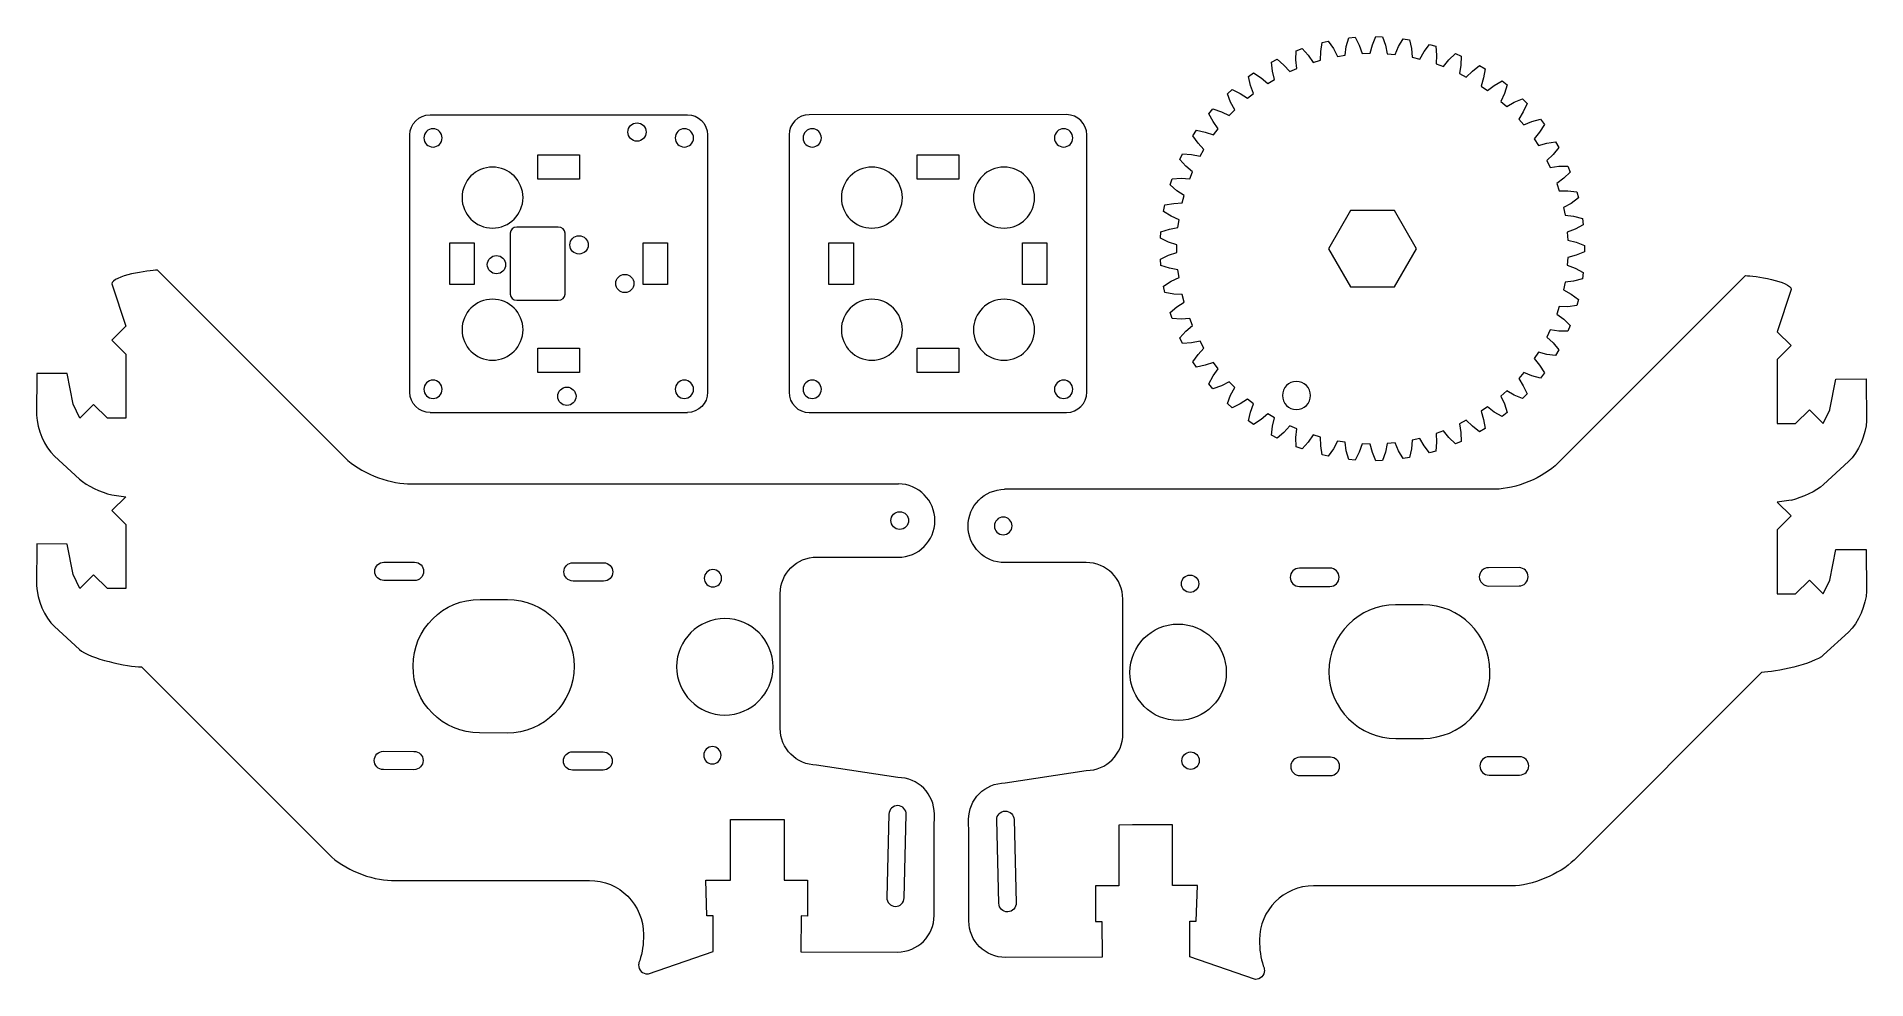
# Model space of a CAD drawing. Header units: inches. Extents: x 1071 to 1371, y 691 to 846.
import ezdxf

# ---------------------------------------------------------------- set-up
doc = ezdxf.new("R2010")
doc.units = ezdxf.units.IN
doc.header["$MEASUREMENT"] = 0
doc.layers.add('Layer 16', color=7, linetype='Continuous')
doc.layers.add('Layer 19', color=7, linetype='Continuous')

# ---------------------------------------------------------------- blocks, each defined once
blk = doc.blocks.new('block 6')
at = {"layer": 'Layer 16', "lineweight": 0}
blk.add_lwpolyline([(1286.61, 804.92), (1293.83, 804.92), (1297.44, 811.17), (1293.83, 817.42), (1286.61, 817.42), (1283.01, 811.17), (1286.61, 804.92), (1286.61, 804.92)], dxfattribs=at)
blk = doc.blocks.new('block 7')
at = {"layer": 'Layer 19', "lineweight": 0}
for points, knots in [([(1351.36, 806.76), (1352.72, 806.76), (1358.83, 805.86), (1358.84, 804.5), (1358.84, 804.5), (1356.57, 797.56), (1356.57, 797.56), (1356.57, 797.56), (1358.84, 795.29), (1358.84, 795.29), (1358.84, 795.29), (1356.57, 793.02), (1356.57, 793.02), (1356.57, 793.02), (1356.57, 782.5), (1356.57, 782.5), (1356.57, 782.5), (1359.57, 782.5), (1359.57, 782.5), (1359.57, 782.5), (1361.84, 784.77), (1361.84, 784.77), (1361.84, 784.77), (1364.1, 782.5), (1364.1, 782.5), (1364.1, 782.5), (1365.17, 784.78), (1365.17, 784.78), (1365.17, 784.78), (1365.17, 784.8), (1365.17, 784.8), (1365.17, 784.8), (1366.15, 789.81), (1366.15, 789.81), (1366.15, 789.81), (1371.15, 789.83), (1371.15, 789.83), (1371.15, 789.83), (1371.17, 782.98), (1371.17, 782.98), (1371.18, 780.78), (1369.86, 777.77), (1368.24, 776.28), (1368.24, 776.28), (1364.15, 772.52), (1364.15, 772.52), (1362.95, 771.41), (1360.71, 770.38), (1358.84, 769.92), (1358.84, 769.92), (1358.84, 769.93), (1358.84, 769.93), (1358.84, 769.93), (1356.57, 769.63), (1356.57, 769.63), (1356.57, 769.63), (1358.84, 767.36), (1358.84, 767.36), (1358.84, 767.36), (1356.57, 765.09), (1356.57, 765.09), (1356.57, 765.09), (1356.57, 754.57), (1356.57, 754.57), (1356.57, 754.57), (1359.57, 754.57), (1359.57, 754.57), (1359.57, 754.57), (1361.84, 756.84), (1361.84, 756.84), (1361.84, 756.84), (1364.1, 754.57), (1364.1, 754.57), (1364.1, 754.57), (1365.17, 756.85), (1365.17, 756.85)], [0, 0, 0, 0, 1, 1, 1, 2, 2, 2, 3, 3, 3, 4, 4, 4, 5, 5, 5, 6, 6, 6, 7, 7, 7, 8, 8, 8, 9, 9, 9, 10, 10, 10, 11, 11, 11, 12, 12, 12, 13, 13, 13, 14, 14, 14, 15, 15, 15, 16, 16, 16, 17, 17, 17, 18, 18, 18, 19, 19, 19, 20, 20, 20, 21, 21, 21, 22, 22, 22, 23, 23, 23, 24, 24, 24, 25, 25, 25, 25]), ([(1365.17, 756.85), (1365.17, 756.85), (1366.15, 761.87), (1366.15, 761.87), (1366.15, 761.87), (1371.15, 761.88), (1371.15, 761.88), (1371.15, 761.88), (1371.17, 755.04), (1371.17, 755.04), (1371.18, 752.84), (1369.86, 749.82), (1368.24, 748.33), (1368.24, 748.33), (1364.15, 744.57), (1364.15, 744.57), (1362.53, 743.08), (1356.21, 741.73), (1354.01, 741.72)], [0, 0, 0, 0, 1, 1, 1, 2, 2, 2, 3, 3, 3, 4, 4, 4, 5, 5, 5, 6, 6, 6, 6])]:
    blk.add_open_spline(points, degree=3, knots=knots, dxfattribs=at)
blk = doc.blocks.new('block 8')
at = {"layer": 'Layer 19', "lineweight": 0}
for points, knots in [([(1091.07, 807.65), (1089.7, 807.65), (1083.59, 806.75), (1083.59, 805.39), (1083.59, 805.39), (1085.86, 798.45), (1085.86, 798.45), (1085.86, 798.45), (1083.59, 796.18), (1083.59, 796.18), (1083.59, 796.18), (1085.86, 793.91), (1085.86, 793.91), (1085.86, 793.91), (1085.86, 783.39), (1085.86, 783.39), (1085.86, 783.39), (1082.86, 783.39), (1082.86, 783.39), (1082.86, 783.39), (1080.59, 785.66), (1080.59, 785.66), (1080.59, 785.66), (1078.32, 783.39), (1078.32, 783.39), (1078.32, 783.39), (1077.26, 785.67), (1077.26, 785.67), (1077.26, 785.67), (1077.26, 785.69), (1077.26, 785.69), (1077.26, 785.69), (1076.28, 790.7), (1076.28, 790.7), (1076.28, 790.7), (1071.27, 790.72), (1071.27, 790.72), (1071.27, 790.72), (1071.26, 783.87), (1071.26, 783.87), (1071.25, 781.67), (1072.57, 778.66), (1074.19, 777.17), (1074.19, 777.17), (1078.28, 773.41), (1078.28, 773.41), (1079.48, 772.3), (1081.72, 771.27), (1083.59, 770.81), (1083.59, 770.81), (1083.59, 770.82), (1083.59, 770.82), (1083.59, 770.82), (1085.86, 770.52), (1085.86, 770.52), (1085.86, 770.52), (1083.59, 768.25), (1083.59, 768.25), (1083.59, 768.25), (1085.86, 765.98), (1085.86, 765.98), (1085.86, 765.98), (1085.86, 755.46), (1085.86, 755.46), (1085.86, 755.46), (1082.86, 755.46), (1082.86, 755.46), (1082.86, 755.46), (1080.59, 757.73), (1080.59, 757.73), (1080.59, 757.73), (1078.32, 755.46), (1078.32, 755.46), (1078.32, 755.46), (1077.26, 757.74), (1077.26, 757.74)], [0, 0, 0, 0, 1, 1, 1, 2, 2, 2, 3, 3, 3, 4, 4, 4, 5, 5, 5, 6, 6, 6, 7, 7, 7, 8, 8, 8, 9, 9, 9, 10, 10, 10, 11, 11, 11, 12, 12, 12, 13, 13, 13, 14, 14, 14, 15, 15, 15, 16, 16, 16, 17, 17, 17, 18, 18, 18, 19, 19, 19, 20, 20, 20, 21, 21, 21, 22, 22, 22, 23, 23, 23, 24, 24, 24, 25, 25, 25, 25]), ([(1077.26, 757.74), (1077.26, 757.74), (1076.28, 762.76), (1076.28, 762.76), (1076.28, 762.76), (1071.27, 762.77), (1071.27, 762.77), (1071.27, 762.77), (1071.26, 755.93), (1071.26, 755.93), (1071.25, 753.73), (1072.57, 750.71), (1074.19, 749.22), (1074.19, 749.22), (1078.28, 745.46), (1078.28, 745.46), (1079.9, 743.97), (1086.22, 742.62), (1088.42, 742.61)], [0, 0, 0, 0, 1, 1, 1, 2, 2, 2, 3, 3, 3, 4, 4, 4, 5, 5, 5, 6, 6, 6, 6])]:
    blk.add_open_spline(points, degree=3, knots=knots, dxfattribs=at)
blk = doc.blocks.new('block 9')
at = {"layer": 'Layer 19', "lineweight": 0}
for points in [[(1169.67, 831.8), (1168.84, 831.8), (1168.17, 831.12), (1168.17, 830.3), (1168.17, 829.47), (1168.84, 828.8), (1169.67, 828.8), (1170.49, 828.8), (1171.16, 829.47), (1171.16, 830.3), (1171.16, 831.12), (1170.49, 831.8), (1169.67, 831.8)], [(1160.17, 813.3), (1159.34, 813.3), (1158.67, 812.63), (1158.67, 811.8), (1158.67, 810.97), (1159.34, 810.3), (1160.17, 810.3), (1160.99, 810.3), (1161.67, 810.97), (1161.67, 811.8), (1161.67, 812.63), (1160.99, 813.3), (1160.17, 813.3)], [(1167.67, 806.97), (1166.84, 806.97), (1166.17, 806.3), (1166.17, 805.48), (1166.17, 804.65), (1166.84, 803.98), (1167.67, 803.98), (1168.49, 803.98), (1169.17, 804.65), (1169.17, 805.48), (1169.17, 806.3), (1168.49, 806.97), (1167.67, 806.97)], [(1158.17, 788.48), (1157.34, 788.48), (1156.67, 787.81), (1156.67, 786.98), (1156.67, 786.15), (1157.34, 785.48), (1158.17, 785.48), (1158.99, 785.48), (1159.67, 786.15), (1159.67, 786.98), (1159.67, 787.81), (1158.99, 788.48), (1158.17, 788.48)]]:
    blk.add_open_spline(points, degree=3, knots=[0, 0, 0, 0, 1, 1, 1, 2, 2, 2, 3, 3, 3, 4, 4, 4, 4], dxfattribs=at)
blk = doc.blocks.new('block 10')
at = {"layer": 'Layer 19', "lineweight": 0}
for points in [[(1160.23, 826.59), (1160.23, 822.59), (1153.43, 822.59), (1153.43, 826.59), (1160.23, 826.59)], [(1138.98, 812.13), (1142.98, 812.13), (1142.98, 805.33), (1138.98, 805.33), (1138.98, 812.13)], [(1174.68, 805.32), (1170.68, 805.33), (1170.68, 812.13), (1174.68, 812.14), (1174.68, 805.32)], [(1153.43, 790.88), (1153.43, 794.88), (1160.23, 794.88), (1160.23, 790.88), (1153.43, 790.88)]]:
    blk.add_lwpolyline(points, dxfattribs=at)

msp = doc.modelspace()

# ---------------------------------------------------------------- linework, layer by layer
at = {"layer": 'Layer 16', "lineweight": 0}
msp.add_lwpolyline([(1322.22, 812.59), (1323.6, 812.25), (1324.98, 811.7), (1324.98, 810.65), (1323.6, 810.1), (1322.22, 809.76), (1322.14, 808.48), (1323.46, 807.97), (1324.76, 807.25), (1324.63, 806.21), (1323.19, 805.84), (1321.78, 805.68), (1321.53, 804.42), (1322.78, 803.74), (1323.97, 802.87), (1323.71, 801.84), (1322.24, 801.67), (1320.82, 801.68), (1320.41, 800.47), (1321.56, 799.64), (1322.63, 798.61), (1322.24, 797.64), (1320.76, 797.65), (1319.35, 797.85), (1318.8, 796.7), (1319.83, 795.72), (1320.76, 794.57), (1320.24, 793.65), (1318.78, 793.85), (1317.41, 794.23), (1316.71, 793.16), (1317.61, 792.06), (1318.39, 790.8), (1317.76, 789.95), (1316.33, 790.34), (1315.02, 790.89), (1314.19, 789.92), (1314.94, 788.71), (1315.55, 787.36), (1314.82, 786.6), (1313.45, 787.17), (1312.22, 787.88), (1311.27, 787.02), (1311.86, 785.73), (1312.3, 784.32), (1311.47, 783.66), (1310.19, 784.4), (1309.06, 785.26), (1308.01, 784.53), (1308.43, 783.17), (1308.68, 781.71), (1307.78, 781.17), (1306.6, 782.06), (1305.59, 783.06), (1304.46, 782.47), (1304.7, 781.07), (1304.76, 779.59), (1303.8, 779.16), (1302.74, 780.2), (1301.87, 781.32), (1300.67, 780.88), (1300.73, 779.46), (1300.6, 777.99), (1299.59, 777.69), (1298.68, 778.85), (1297.96, 780.08), (1296.71, 779.79), (1296.59, 778.38), (1296.27, 776.93), (1295.23, 776.76), (1294.48, 778.04), (1293.92, 779.34), (1292.64, 779.22), (1292.34, 777.83), (1291.85, 776.44), (1290.79, 776.4), (1290.2, 777.76), (1289.82, 779.13), (1288.54, 779.17), (1288.06, 777.83), (1287.39, 776.51), (1286.34, 776.61), (1285.93, 778.04), (1285.72, 779.44), (1284.46, 779.64), (1283.82, 778.38), (1282.98, 777.16), (1281.95, 777.39), (1281.73, 778.85), (1281.7, 780.27), (1280.47, 780.64), (1279.67, 779.46), (1278.69, 778.36), (1277.7, 778.72), (1277.66, 780.2), (1277.82, 781.62), (1276.65, 782.13), (1275.71, 781.07), (1274.59, 780.1), (1273.65, 780.59), (1273.81, 782.06), (1274.14, 783.44), (1273.05, 784.1), (1271.98, 783.17), (1270.74, 782.35), (1269.88, 782.96), (1270.22, 784.4), (1270.72, 785.72), (1269.73, 786.52), (1268.54, 785.73), (1267.22, 785.08), (1266.43, 785.79), (1266.96, 787.17), (1267.63, 788.42), (1266.74, 789.34), (1265.47, 788.71), (1264.07, 788.23), (1263.38, 789.04), (1264.08, 790.34), (1264.91, 791.5), (1264.14, 792.52), (1262.8, 792.06), (1261.35, 791.76), (1260.77, 792.65), (1261.63, 793.85), (1262.6, 794.89), (1261.97, 796.01), (1260.58, 795.72), (1259.1, 795.61), (1258.64, 796.56), (1259.65, 797.65), (1260.74, 798.56), (1260.26, 799.74), (1258.85, 799.64), (1257.37, 799.72), (1257.04, 800.72), (1258.17, 801.67), (1259.37, 802.43), (1259.05, 803.67), (1257.63, 803.74), (1256.17, 804.01), (1255.97, 805.05), (1257.22, 805.84), (1258.51, 806.44), (1258.34, 807.71), (1256.94, 807.97), (1255.54, 808.42), (1255.47, 809.47), (1256.81, 810.1), (1258.16, 810.54), (1258.16, 811.81), (1256.81, 812.25), (1255.47, 812.88), (1255.54, 813.93), (1256.94, 814.38), (1258.34, 814.64), (1258.51, 815.91), (1257.22, 816.51), (1255.97, 817.3), (1256.17, 818.34), (1257.63, 818.61), (1259.05, 818.68), (1259.37, 819.92), (1258.17, 820.68), (1257.04, 821.63), (1257.37, 822.63), (1258.85, 822.72), (1260.26, 822.61), (1260.74, 823.79), (1259.65, 824.7), (1258.64, 825.79), (1259.1, 826.74), (1260.58, 826.63), (1261.97, 826.34), (1262.6, 827.46), (1261.63, 828.5), (1260.77, 829.7), (1261.35, 830.59), (1262.8, 830.29), (1264.14, 829.83), (1264.91, 830.85), (1264.08, 832.01), (1263.38, 833.31), (1264.07, 834.12), (1265.47, 833.64), (1266.74, 833.01), (1267.63, 833.93), (1266.96, 835.18), (1266.43, 836.56), (1267.22, 837.27), (1268.54, 836.62), (1269.73, 835.83), (1270.72, 836.63), (1270.22, 837.95), (1269.88, 839.39), (1270.74, 840), (1271.98, 839.18), (1273.05, 838.25), (1274.14, 838.91), (1273.81, 840.29), (1273.65, 841.76), (1274.59, 842.25), (1275.71, 841.28), (1276.65, 840.22), (1277.82, 840.74), (1277.66, 842.15), (1277.7, 843.63), (1278.69, 843.99), (1279.67, 842.89), (1280.47, 841.71), (1281.7, 842.08), (1281.73, 843.5), (1281.95, 844.96), (1282.98, 845.19), (1283.82, 843.97), (1284.46, 842.71), (1285.72, 842.91), (1285.93, 844.31), (1286.34, 845.74), (1287.39, 845.84), (1288.06, 844.52), (1288.54, 843.18), (1289.82, 843.22), (1290.2, 844.59), (1290.79, 845.95), (1291.85, 845.91), (1292.34, 844.52), (1292.64, 843.13), (1293.92, 843.01), (1294.48, 844.31), (1295.23, 845.59), (1296.27, 845.42), (1296.59, 843.97), (1296.71, 842.56), (1297.96, 842.27), (1298.68, 843.5), (1299.59, 844.66), (1300.6, 844.36), (1300.73, 842.89), (1300.67, 841.47), (1301.87, 841.03), (1302.74, 842.15), (1303.8, 843.19), (1304.76, 842.76), (1304.7, 841.28), (1304.46, 839.88), (1305.59, 839.29), (1306.6, 840.29), (1307.78, 841.19), (1308.68, 840.64), (1308.43, 839.18), (1308.01, 837.82), (1309.06, 837.09), (1310.19, 837.95), (1311.47, 838.69), (1312.3, 838.03), (1311.86, 836.62), (1311.27, 835.33), (1312.22, 834.47), (1313.45, 835.18), (1314.82, 835.75), (1315.55, 834.99), (1314.94, 833.64), (1314.19, 832.43), (1315.02, 831.46), (1316.33, 832.01), (1317.76, 832.4), (1318.39, 831.55), (1317.61, 830.29), (1316.71, 829.19), (1317.41, 828.12), (1318.78, 828.5), (1320.24, 828.7), (1320.76, 827.78), (1319.83, 826.63), (1318.8, 825.65), (1319.35, 824.5), (1320.76, 824.7), (1322.24, 824.71), (1322.63, 823.74), (1321.56, 822.72), (1320.41, 821.88), (1320.82, 820.67), (1322.24, 820.68), (1323.71, 820.51), (1323.97, 819.49), (1322.78, 818.61), (1321.53, 817.93), (1321.78, 816.67), (1323.19, 816.51), (1324.63, 816.15), (1324.76, 815.1), (1323.46, 814.38), (1322.14, 813.87), (1322.22, 812.59)], dxfattribs=at)
msp.add_open_spline([(1280.05, 787.11), (1280.05, 785.84), (1279.02, 784.81), (1277.75, 784.81), (1276.48, 784.81), (1275.45, 785.84), (1275.45, 787.11), (1275.45, 788.38), (1276.48, 789.41), (1277.75, 789.41), (1279.02, 789.41), (1280.05, 788.38), (1280.05, 787.11)], degree=3, knots=[0, 0, 0, 0, 1, 1, 1, 2, 2, 2, 3, 3, 3, 4, 4, 4, 4], dxfattribs=at)
at = {"layer": 'Layer 19', "lineweight": 0}
for points in [[(1222.39, 826.59), (1222.39, 822.59), (1215.59, 822.59), (1215.59, 826.59), (1222.39, 826.59)], [(1201.13, 812.14), (1205.13, 812.14), (1205.13, 805.33), (1201.13, 805.33), (1201.13, 812.14)], [(1236.84, 805.33), (1232.84, 805.33), (1232.84, 812.14), (1236.84, 812.14), (1236.84, 805.33)], [(1215.59, 790.88), (1215.59, 794.88), (1222.39, 794.88), (1222.39, 790.88), (1215.59, 790.88)], [(1135.75, 784.32), (1177.92, 784.33)], [(1197.9, 784.32), (1240.08, 784.33)]]:
    msp.add_lwpolyline(points, dxfattribs=at)
for points, knots in [([(1135.75, 784.32), (1133.92, 784.32), (1132.43, 785.81), (1132.43, 787.64), (1132.43, 787.64), (1132.42, 829.82), (1132.42, 829.82), (1132.42, 831.64), (1133.91, 833.13), (1135.74, 833.13), (1135.74, 833.13), (1177.92, 833.14), (1177.92, 833.14), (1179.74, 833.14), (1181.23, 831.65), (1181.23, 829.83), (1181.23, 829.83), (1181.24, 787.65), (1181.24, 787.65), (1181.24, 785.82), (1179.75, 784.33), (1177.92, 784.33)], [0, 0, 0, 0, 1, 1, 1, 2, 2, 2, 3, 3, 3, 4, 4, 4, 5, 5, 5, 6, 6, 6, 7, 7, 7, 7]), ([(1136.23, 830.84), (1137.05, 830.84), (1137.73, 830.16), (1137.73, 829.34), (1137.73, 828.51), (1137.05, 827.84), (1136.23, 827.84), (1135.4, 827.84), (1134.73, 828.51), (1134.73, 829.34), (1134.73, 830.16), (1135.4, 830.84), (1136.23, 830.84)], [0, 0, 0, 0, 1, 1, 1, 2, 2, 2, 3, 3, 3, 4, 4, 4, 4]), ([(1178.93, 829.34), (1178.93, 828.51), (1178.26, 827.84), (1177.43, 827.84), (1176.61, 827.84), (1175.93, 828.51), (1175.93, 829.34), (1175.93, 830.16), (1176.61, 830.84), (1177.43, 830.84), (1178.26, 830.84), (1178.93, 830.16), (1178.93, 829.34)], [0, 0, 0, 0, 1, 1, 1, 2, 2, 2, 3, 3, 3, 4, 4, 4, 4]), ([(1240.08, 784.33), (1241.91, 784.33), (1243.4, 785.83), (1243.4, 787.65), (1243.4, 787.65), (1243.39, 829.83), (1243.39, 829.83), (1243.39, 831.65), (1241.9, 833.15), (1240.07, 833.15), (1240.07, 833.15), (1197.89, 833.14), (1197.89, 833.14), (1196.07, 833.14), (1194.58, 831.64), (1194.58, 829.82), (1194.58, 829.82), (1194.59, 787.64), (1194.59, 787.64), (1194.59, 785.82), (1196.08, 784.32), (1197.9, 784.32)], [0, 0, 0, 0, 1, 1, 1, 2, 2, 2, 3, 3, 3, 4, 4, 4, 5, 5, 5, 6, 6, 6, 7, 7, 7, 7]), ([(1198.38, 830.84), (1199.21, 830.84), (1199.88, 830.17), (1199.88, 829.34), (1199.88, 828.51), (1199.21, 827.84), (1198.38, 827.84), (1197.56, 827.84), (1196.88, 828.51), (1196.88, 829.34), (1196.88, 830.17), (1197.56, 830.84), (1198.38, 830.84)], [0, 0, 0, 0, 1, 1, 1, 2, 2, 2, 3, 3, 3, 4, 4, 4, 4]), ([(1241.09, 829.34), (1241.09, 828.51), (1240.42, 827.84), (1239.59, 827.84), (1238.76, 827.84), (1238.09, 828.51), (1238.09, 829.34), (1238.09, 830.17), (1238.76, 830.84), (1239.59, 830.84), (1240.42, 830.84), (1241.09, 830.17), (1241.09, 829.34)], [0, 0, 0, 0, 1, 1, 1, 2, 2, 2, 3, 3, 3, 4, 4, 4, 4]), ([(1150.98, 819.56), (1150.98, 816.8), (1148.74, 814.56), (1145.98, 814.56), (1143.22, 814.56), (1140.98, 816.8), (1140.98, 819.56), (1140.98, 822.32), (1143.22, 824.56), (1145.98, 824.56), (1148.74, 824.56), (1150.98, 822.32), (1150.98, 819.56)], [0, 0, 0, 0, 1, 1, 1, 2, 2, 2, 3, 3, 3, 4, 4, 4, 4]), ([(1208.16, 824.55), (1210.92, 824.55), (1213.16, 822.31), (1213.16, 819.55), (1213.16, 816.79), (1210.92, 814.55), (1208.16, 814.55), (1205.4, 814.55), (1203.16, 816.79), (1203.16, 819.55), (1203.16, 822.31), (1205.4, 824.55), (1208.16, 824.55)], [0, 0, 0, 0, 1, 1, 1, 2, 2, 2, 3, 3, 3, 4, 4, 4, 4]), ([(1229.82, 824.55), (1232.58, 824.55), (1234.82, 822.31), (1234.82, 819.55), (1234.82, 816.79), (1232.58, 814.55), (1229.82, 814.55), (1227.06, 814.55), (1224.82, 816.79), (1224.82, 819.55), (1224.82, 822.31), (1227.06, 824.55), (1229.82, 824.55)], [0, 0, 0, 0, 1, 1, 1, 2, 2, 2, 3, 3, 3, 4, 4, 4, 4]), ([(1157.87, 803.73), (1157.87, 803.18), (1157.36, 802.73), (1156.74, 802.73), (1156.74, 802.73), (1149.99, 802.73), (1149.99, 802.73), (1149.37, 802.73), (1148.87, 803.18), (1148.87, 803.73), (1148.87, 803.73), (1148.87, 813.73), (1148.87, 813.73), (1148.87, 814.28), (1149.37, 814.73), (1149.99, 814.73), (1149.99, 814.73), (1156.74, 814.73), (1156.74, 814.73), (1157.36, 814.73), (1157.87, 814.28), (1157.87, 813.73), (1157.87, 813.73), (1157.87, 803.73), (1157.87, 803.73)], [0, 0, 0, 0, 1, 1, 1, 2, 2, 2, 3, 3, 3, 4, 4, 4, 5, 5, 5, 6, 6, 6, 7, 7, 7, 8, 8, 8, 8]), ([(1146.63, 810.06), (1145.81, 810.06), (1145.13, 809.39), (1145.13, 808.56), (1145.13, 807.73), (1145.81, 807.06), (1146.63, 807.06), (1147.46, 807.06), (1148.13, 807.73), (1148.13, 808.56), (1148.13, 809.39), (1147.46, 810.06), (1146.63, 810.06)], [0, 0, 0, 0, 1, 1, 1, 2, 2, 2, 3, 3, 3, 4, 4, 4, 4]), ([(1091.07, 807.65), (1091.07, 807.65), (1121.82, 776.89), (1121.82, 776.89), (1124.16, 774.56), (1128.77, 772.65), (1132.07, 772.65), (1132.07, 772.65), (1212.51, 772.62), (1212.51, 772.62)], [0, 0, 0, 0, 1, 1, 1, 2, 2, 2, 3, 3, 3, 3]), ([(1351.36, 806.76), (1351.36, 806.76), (1320.6, 776), (1320.6, 776), (1318.27, 773.67), (1313.66, 771.76), (1310.36, 771.76), (1310.36, 771.76), (1229.91, 771.73), (1229.91, 771.73)], [0, 0, 0, 0, 1, 1, 1, 2, 2, 2, 3, 3, 3, 3]), ([(1150.98, 797.9), (1150.98, 795.14), (1148.74, 792.9), (1145.98, 792.9), (1143.22, 792.9), (1140.98, 795.14), (1140.98, 797.9), (1140.98, 800.66), (1143.22, 802.9), (1145.98, 802.9), (1148.74, 802.9), (1150.98, 800.66), (1150.98, 797.9)], [0, 0, 0, 0, 1, 1, 1, 2, 2, 2, 3, 3, 3, 4, 4, 4, 4]), ([(1208.16, 802.89), (1210.92, 802.89), (1213.16, 800.65), (1213.16, 797.89), (1213.16, 795.13), (1210.92, 792.89), (1208.16, 792.89), (1205.4, 792.89), (1203.16, 795.13), (1203.16, 797.89), (1203.16, 800.65), (1205.4, 802.89), (1208.16, 802.89)], [0, 0, 0, 0, 1, 1, 1, 2, 2, 2, 3, 3, 3, 4, 4, 4, 4]), ([(1229.82, 802.89), (1232.58, 802.89), (1234.82, 800.65), (1234.82, 797.89), (1234.82, 795.13), (1232.58, 792.89), (1229.82, 792.89), (1227.06, 792.89), (1224.82, 795.13), (1224.82, 797.89), (1224.82, 800.65), (1227.06, 802.89), (1229.82, 802.89)], [0, 0, 0, 0, 1, 1, 1, 2, 2, 2, 3, 3, 3, 4, 4, 4, 4]), ([(1134.73, 788.13), (1134.73, 788.96), (1135.4, 789.63), (1136.23, 789.63), (1137.05, 789.63), (1137.73, 788.96), (1137.73, 788.13), (1137.73, 787.3), (1137.05, 786.63), (1136.23, 786.63), (1135.4, 786.63), (1134.73, 787.3), (1134.73, 788.13)], [0, 0, 0, 0, 1, 1, 1, 2, 2, 2, 3, 3, 3, 4, 4, 4, 4]), ([(1177.43, 786.63), (1176.61, 786.63), (1175.93, 787.3), (1175.93, 788.13), (1175.93, 788.96), (1176.61, 789.63), (1177.43, 789.63), (1178.26, 789.63), (1178.93, 788.96), (1178.93, 788.13), (1178.93, 787.3), (1178.26, 786.63), (1177.43, 786.63)], [0, 0, 0, 0, 1, 1, 1, 2, 2, 2, 3, 3, 3, 4, 4, 4, 4]), ([(1196.88, 788.13), (1196.88, 788.96), (1197.56, 789.63), (1198.38, 789.63), (1199.21, 789.63), (1199.88, 788.96), (1199.88, 788.13), (1199.88, 787.3), (1199.21, 786.63), (1198.38, 786.63), (1197.56, 786.63), (1196.88, 787.3), (1196.88, 788.13)], [0, 0, 0, 0, 1, 1, 1, 2, 2, 2, 3, 3, 3, 4, 4, 4, 4]), ([(1239.59, 786.63), (1238.76, 786.63), (1238.09, 787.3), (1238.09, 788.13), (1238.09, 788.96), (1238.76, 789.63), (1239.59, 789.63), (1240.42, 789.63), (1241.09, 788.96), (1241.09, 788.13), (1241.09, 787.3), (1240.42, 786.63), (1239.59, 786.63)], [0, 0, 0, 0, 1, 1, 1, 2, 2, 2, 3, 3, 3, 4, 4, 4, 4]), ([(1088.42, 742.61), (1088.42, 742.61), (1119.18, 711.85), (1119.18, 711.85), (1121.51, 709.52), (1126.12, 707.61), (1129.42, 707.61), (1129.42, 707.61), (1146.98, 707.61), (1146.98, 707.61), (1146.98, 707.61), (1161.86, 707.62), (1161.86, 707.62), (1166.76, 707.62), (1170.74, 703.64), (1170.74, 698.74), (1170.74, 697.21), (1170.53, 695.77), (1170.11, 694.51), (1170.11, 694.51), (1169.99, 694.17), (1169.99, 694.17), (1169.95, 694.04), (1169.92, 693.89), (1169.92, 693.75), (1169.92, 692.93), (1170.58, 692.28), (1171.39, 692.28), (1171.39, 692.28), (1171.57, 692.3), (1171.57, 692.3), (1171.57, 692.3), (1182.14, 695.96), (1182.14, 695.96), (1182.14, 695.96), (1182.14, 695.96), (1182.14, 695.96), (1182.14, 695.96), (1182.15, 701.83), (1182.15, 701.83), (1182.15, 701.83), (1181.12, 701.83), (1181.12, 701.83), (1181.12, 701.83), (1180.92, 707.68), (1180.92, 707.68), (1180.92, 707.68), (1180.92, 707.68), (1180.92, 707.68), (1180.92, 707.68), (1184.97, 707.67), (1184.97, 707.67), (1184.97, 707.67), (1184.99, 717.61), (1184.99, 717.61), (1184.99, 717.61), (1186.86, 717.61), (1186.86, 717.61), (1186.86, 717.61), (1186.86, 717.61), (1186.86, 717.61), (1186.86, 717.61), (1191.52, 717.6), (1191.52, 717.6), (1191.52, 717.6), (1191.52, 717.6), (1191.52, 717.6), (1191.52, 717.6), (1193.79, 717.59), (1193.79, 717.59), (1193.79, 717.59), (1193.77, 707.64), (1193.77, 707.64), (1193.77, 707.64), (1197.6, 707.63), (1197.6, 707.63), (1197.6, 707.63), (1197.6, 701.78), (1197.6, 701.78), (1197.6, 701.78), (1196.55, 701.79), (1196.55, 701.79), (1196.55, 701.79), (1196.54, 695.92), (1196.54, 695.92), (1196.54, 695.92), (1212.35, 695.88), (1212.35, 695.88), (1215.66, 695.87), (1218.36, 698.55), (1218.37, 701.86), (1218.37, 701.86), (1218.37, 705.74), (1218.37, 705.74), (1218.37, 705.74), (1218.4, 716.12), (1218.4, 716.12), (1218.4, 716.12), (1218.41, 718.48), (1218.41, 718.48), (1218.41, 721.79), (1215.74, 724.48), (1212.42, 724.49), (1212.42, 724.49), (1199.11, 726.52), (1199.11, 726.52), (1195.8, 726.53), (1193.12, 729.23), (1193.13, 732.54), (1193.13, 732.54), (1193.13, 754.63), (1193.13, 754.63), (1193.14, 757.95), (1195.83, 760.63), (1199.15, 760.62), (1199.15, 760.62), (1212.48, 760.6), (1212.48, 760.6), (1215.79, 760.59), (1218.49, 763.27), (1218.5, 766.58), (1218.5, 769.9), (1215.83, 772.61), (1212.51, 772.62)], [0, 0, 0, 0, 1, 1, 1, 2, 2, 2, 3, 3, 3, 4, 4, 4, 5, 5, 5, 6, 6, 6, 7, 7, 7, 8, 8, 8, 9, 9, 9, 10, 10, 10, 11, 11, 11, 12, 12, 12, 13, 13, 13, 14, 14, 14, 15, 15, 15, 16, 16, 16, 17, 17, 17, 18, 18, 18, 19, 19, 19, 20, 20, 20, 21, 21, 21, 22, 22, 22, 23, 23, 23, 24, 24, 24, 25, 25, 25, 26, 26, 26, 27, 27, 27, 28, 28, 28, 29, 29, 29, 30, 30, 30, 31, 31, 31, 32, 32, 32, 33, 33, 33, 34, 34, 34, 35, 35, 35, 36, 36, 36, 37, 37, 37, 38, 38, 38, 39, 39, 39, 40, 40, 40, 41, 41, 41, 41]), ([(1354.01, 741.72), (1354.01, 741.72), (1323.25, 710.96), (1323.25, 710.96), (1320.92, 708.63), (1316.31, 706.72), (1313.01, 706.72), (1313.01, 706.72), (1295.44, 706.72), (1295.44, 706.72), (1295.44, 706.72), (1285.19, 706.72), (1285.19, 706.72), (1285.19, 706.72), (1280.56, 706.73), (1280.56, 706.73), (1275.66, 706.73), (1271.69, 702.75), (1271.69, 697.85), (1271.69, 696.32), (1271.89, 694.88), (1272.32, 693.62), (1272.32, 693.62), (1272.44, 693.28), (1272.44, 693.28), (1272.48, 693.15), (1272.5, 693), (1272.5, 692.86), (1272.5, 692.04), (1271.85, 691.39), (1271.04, 691.39), (1271.04, 691.39), (1270.86, 691.41), (1270.86, 691.41), (1270.86, 691.41), (1260.29, 695.07), (1260.29, 695.07), (1260.29, 695.07), (1260.29, 695.07), (1260.29, 695.07), (1260.29, 695.07), (1260.27, 700.94), (1260.27, 700.94), (1260.27, 700.94), (1261.31, 700.94), (1261.31, 700.94), (1261.31, 700.94), (1261.51, 706.79), (1261.51, 706.79), (1261.51, 706.79), (1261.51, 706.79), (1261.51, 706.79), (1261.51, 706.79), (1257.45, 706.78), (1257.45, 706.78), (1257.45, 706.78), (1257.43, 716.72), (1257.43, 716.72), (1257.43, 716.72), (1255.56, 716.72), (1255.56, 716.72), (1255.56, 716.72), (1255.56, 716.72), (1255.56, 716.72), (1255.56, 716.72), (1250.9, 716.71), (1250.9, 716.71), (1250.9, 716.71), (1250.9, 716.71), (1250.9, 716.71), (1250.9, 716.71), (1248.63, 716.7), (1248.63, 716.7), (1248.63, 716.7), (1248.65, 706.75), (1248.65, 706.75), (1248.65, 706.75), (1244.82, 706.74), (1244.82, 706.74), (1244.82, 706.74), (1244.82, 700.89), (1244.82, 700.89), (1244.82, 700.89), (1245.87, 700.9), (1245.87, 700.9), (1245.87, 700.9), (1245.89, 695.03), (1245.89, 695.03), (1245.89, 695.03), (1230.08, 694.99), (1230.08, 694.99), (1226.76, 694.98), (1224.07, 697.66), (1224.06, 700.97), (1224.06, 700.97), (1224.05, 704.85), (1224.05, 704.85), (1224.05, 704.85), (1224.03, 715.22), (1224.03, 715.22), (1224.03, 715.22), (1224.02, 717.59), (1224.02, 717.59), (1224.01, 720.9), (1226.69, 723.59), (1230, 723.6), (1230, 723.6), (1243.31, 725.63), (1243.31, 725.63), (1246.63, 725.64), (1249.31, 728.34), (1249.3, 731.65), (1249.3, 731.65), (1249.29, 753.74), (1249.29, 753.74), (1249.29, 757.06), (1246.59, 759.74), (1243.28, 759.73), (1243.28, 759.73), (1229.95, 759.71), (1229.95, 759.71), (1226.63, 759.7), (1223.94, 762.38), (1223.93, 765.69), (1223.92, 769.01), (1226.6, 771.72), (1229.91, 771.73)], [0, 0, 0, 0, 1, 1, 1, 2, 2, 2, 3, 3, 3, 4, 4, 4, 5, 5, 5, 6, 6, 6, 7, 7, 7, 8, 8, 8, 9, 9, 9, 10, 10, 10, 11, 11, 11, 12, 12, 12, 13, 13, 13, 14, 14, 14, 15, 15, 15, 16, 16, 16, 17, 17, 17, 18, 18, 18, 19, 19, 19, 20, 20, 20, 21, 21, 21, 22, 22, 22, 23, 23, 23, 24, 24, 24, 25, 25, 25, 26, 26, 26, 27, 27, 27, 28, 28, 28, 29, 29, 29, 30, 30, 30, 31, 31, 31, 32, 32, 32, 33, 33, 33, 34, 34, 34, 35, 35, 35, 36, 36, 36, 37, 37, 37, 38, 38, 38, 39, 39, 39, 40, 40, 40, 41, 41, 41, 42, 42, 42, 42]), ([(1211.28, 766.61), (1211.28, 765.81), (1211.93, 765.16), (1212.73, 765.16), (1213.53, 765.16), (1214.18, 765.81), (1214.18, 766.61), (1214.18, 767.41), (1213.53, 768.06), (1212.73, 768.06), (1211.93, 768.06), (1211.28, 767.41), (1211.28, 766.61)], [0, 0, 0, 0, 1, 1, 1, 2, 2, 2, 3, 3, 3, 4, 4, 4, 4]), ([(1231.15, 765.72), (1231.14, 764.92), (1230.49, 764.27), (1229.69, 764.27), (1228.89, 764.27), (1228.25, 764.92), (1228.25, 765.72), (1228.25, 766.52), (1228.9, 767.17), (1229.7, 767.17), (1230.5, 767.17), (1231.15, 766.52), (1231.15, 765.72)], [0, 0, 0, 0, 1, 1, 1, 2, 2, 2, 3, 3, 3, 4, 4, 4, 4]), ([(1128.19, 759.78), (1127.36, 759.78), (1126.69, 759.11), (1126.68, 758.29), (1126.68, 757.46), (1127.35, 756.78), (1128.18, 756.78), (1128.18, 756.78), (1133.19, 756.77), (1133.19, 756.77), (1134.02, 756.77), (1134.69, 757.44), (1134.69, 758.27), (1134.7, 759.1), (1134.03, 759.77), (1133.2, 759.77), (1133.2, 759.77), (1128.19, 759.78), (1128.19, 759.78)], [0, 0, 0, 0, 1, 1, 1, 2, 2, 2, 3, 3, 3, 4, 4, 4, 5, 5, 5, 6, 6, 6, 6]), ([(1159.19, 759.7), (1158.36, 759.7), (1157.69, 759.03), (1157.68, 758.2), (1157.68, 757.37), (1158.35, 756.7), (1159.18, 756.7), (1159.18, 756.7), (1164.19, 756.69), (1164.19, 756.69), (1165.02, 756.69), (1165.69, 757.36), (1165.69, 758.18), (1165.7, 759.01), (1165.03, 759.69), (1164.2, 759.69), (1164.2, 759.69), (1159.19, 759.7), (1159.19, 759.7)], [0, 0, 0, 0, 1, 1, 1, 2, 2, 2, 3, 3, 3, 4, 4, 4, 5, 5, 5, 6, 6, 6, 6]), ([(1314.24, 758.89), (1315.07, 758.89), (1315.74, 758.22), (1315.74, 757.4), (1315.74, 756.57), (1315.07, 755.89), (1314.25, 755.89), (1314.25, 755.89), (1309.24, 755.88), (1309.24, 755.88), (1308.41, 755.88), (1307.73, 756.55), (1307.73, 757.38), (1307.73, 758.21), (1308.4, 758.88), (1309.23, 758.88), (1309.23, 758.88), (1314.24, 758.89), (1314.24, 758.89)], [0, 0, 0, 0, 1, 1, 1, 2, 2, 2, 3, 3, 3, 4, 4, 4, 5, 5, 5, 6, 6, 6, 6]), ([(1180.68, 757.15), (1180.68, 757.93), (1181.32, 758.57), (1182.11, 758.57), (1182.89, 758.57), (1183.53, 757.93), (1183.53, 757.14), (1183.53, 756.35), (1182.89, 755.72), (1182.1, 755.72), (1181.31, 755.72), (1180.68, 756.36), (1180.68, 757.15)], [0, 0, 0, 0, 1, 1, 1, 2, 2, 2, 3, 3, 3, 4, 4, 4, 4]), ([(1261.75, 756.26), (1261.75, 757.04), (1261.11, 757.68), (1260.32, 757.68), (1259.53, 757.68), (1258.9, 757.04), (1258.9, 756.25), (1258.9, 755.46), (1259.54, 754.83), (1260.33, 754.83), (1261.12, 754.83), (1261.75, 755.47), (1261.75, 756.26)], [0, 0, 0, 0, 1, 1, 1, 2, 2, 2, 3, 3, 3, 4, 4, 4, 4]), ([(1283.24, 758.81), (1284.07, 758.81), (1284.74, 758.14), (1284.74, 757.31), (1284.74, 756.48), (1284.08, 755.81), (1283.25, 755.81), (1283.25, 755.81), (1278.24, 755.8), (1278.24, 755.8), (1277.41, 755.8), (1276.74, 756.47), (1276.73, 757.29), (1276.73, 758.12), (1277.4, 758.8), (1278.23, 758.8), (1278.23, 758.8), (1283.24, 758.81), (1283.24, 758.81)], [0, 0, 0, 0, 1, 1, 1, 2, 2, 2, 3, 3, 3, 4, 4, 4, 5, 5, 5, 6, 6, 6, 6]), ([(1143.93, 753.69), (1137.88, 753.71), (1132.96, 748.82), (1132.95, 742.77), (1132.93, 736.72), (1137.82, 731.81), (1143.87, 731.79), (1143.87, 731.79), (1148.37, 731.78), (1148.37, 731.78), (1154.41, 731.77), (1159.33, 736.66), (1159.35, 742.7), (1159.36, 748.75), (1154.47, 753.67), (1148.43, 753.68), (1148.43, 753.68), (1143.93, 753.69), (1143.93, 753.69)], [0, 0, 0, 0, 1, 1, 1, 2, 2, 2, 3, 3, 3, 4, 4, 4, 5, 5, 5, 6, 6, 6, 6]), ([(1184.08, 750.53), (1188.45, 750.52), (1191.97, 746.97), (1191.96, 742.61), (1191.95, 738.25), (1188.4, 734.72), (1184.04, 734.73), (1179.68, 734.74), (1176.15, 738.29), (1176.16, 742.65), (1176.17, 747.02), (1179.72, 750.54), (1184.08, 750.53)], [0, 0, 0, 0, 1, 1, 1, 2, 2, 2, 3, 3, 3, 4, 4, 4, 4]), ([(1298.5, 752.8), (1304.55, 752.82), (1309.46, 747.93), (1309.48, 741.88), (1309.5, 735.83), (1304.61, 730.92), (1298.56, 730.9), (1298.56, 730.9), (1294.06, 730.89), (1294.06, 730.89), (1288.01, 730.88), (1283.1, 735.77), (1283.08, 741.81), (1283.06, 747.86), (1287.95, 752.78), (1294, 752.79), (1294, 752.79), (1298.5, 752.8), (1298.5, 752.8)], [0, 0, 0, 0, 1, 1, 1, 2, 2, 2, 3, 3, 3, 4, 4, 4, 5, 5, 5, 6, 6, 6, 6]), ([(1258.34, 749.64), (1253.98, 749.63), (1250.45, 746.08), (1250.46, 741.72), (1250.48, 737.36), (1254.02, 733.83), (1258.39, 733.84), (1262.75, 733.85), (1266.28, 737.4), (1266.26, 741.76), (1266.25, 746.13), (1262.71, 749.65), (1258.34, 749.64)], [0, 0, 0, 0, 1, 1, 1, 2, 2, 2, 3, 3, 3, 4, 4, 4, 4]), ([(1180.6, 728.14), (1180.6, 728.93), (1181.24, 729.56), (1182.03, 729.56), (1182.81, 729.56), (1183.45, 728.92), (1183.45, 728.13), (1183.45, 727.35), (1182.81, 726.71), (1182.02, 726.71), (1181.23, 726.71), (1180.6, 727.35), (1180.6, 728.14)], [0, 0, 0, 0, 1, 1, 1, 2, 2, 2, 3, 3, 3, 4, 4, 4, 4]), ([(1128.1, 728.78), (1127.28, 728.78), (1126.6, 728.11), (1126.6, 727.29), (1126.6, 726.46), (1127.27, 725.78), (1128.1, 725.78), (1128.1, 725.78), (1133.11, 725.77), (1133.11, 725.77), (1133.93, 725.77), (1134.61, 726.44), (1134.61, 727.27), (1134.61, 728.1), (1133.94, 728.77), (1133.11, 728.77), (1133.11, 728.77), (1128.1, 728.78), (1128.1, 728.78)], [0, 0, 0, 0, 1, 1, 1, 2, 2, 2, 3, 3, 3, 4, 4, 4, 5, 5, 5, 6, 6, 6, 6]), ([(1159.1, 728.7), (1158.27, 728.7), (1157.6, 728.03), (1157.6, 727.2), (1157.6, 726.37), (1158.27, 725.7), (1159.1, 725.7), (1159.1, 725.7), (1164.1, 725.69), (1164.1, 725.69), (1164.93, 725.69), (1165.61, 726.36), (1165.61, 727.18), (1165.61, 728.01), (1164.94, 728.69), (1164.11, 728.69), (1164.11, 728.69), (1159.1, 728.7), (1159.1, 728.7)], [0, 0, 0, 0, 1, 1, 1, 2, 2, 2, 3, 3, 3, 4, 4, 4, 5, 5, 5, 6, 6, 6, 6]), ([(1261.83, 727.25), (1261.83, 728.04), (1261.19, 728.67), (1260.4, 728.67), (1259.61, 728.67), (1258.98, 728.03), (1258.98, 727.24), (1258.98, 726.46), (1259.62, 725.82), (1260.41, 725.82), (1261.19, 725.82), (1261.83, 726.46), (1261.83, 727.25)], [0, 0, 0, 0, 1, 1, 1, 2, 2, 2, 3, 3, 3, 4, 4, 4, 4]), ([(1283.32, 727.81), (1284.15, 727.81), (1284.82, 727.14), (1284.83, 726.31), (1284.83, 725.48), (1284.16, 724.81), (1283.33, 724.81), (1283.33, 724.81), (1278.32, 724.8), (1278.32, 724.8), (1277.49, 724.8), (1276.82, 725.47), (1276.82, 726.29), (1276.82, 727.12), (1277.48, 727.8), (1278.31, 727.8), (1278.31, 727.8), (1283.32, 727.81), (1283.32, 727.81)], [0, 0, 0, 0, 1, 1, 1, 2, 2, 2, 3, 3, 3, 4, 4, 4, 5, 5, 5, 6, 6, 6, 6]), ([(1314.32, 727.89), (1315.15, 727.89), (1315.82, 727.22), (1315.83, 726.4), (1315.83, 725.57), (1315.16, 724.89), (1314.33, 724.89), (1314.33, 724.89), (1309.32, 724.88), (1309.32, 724.88), (1308.49, 724.88), (1307.82, 725.55), (1307.82, 726.38), (1307.81, 727.21), (1308.48, 727.88), (1309.31, 727.88), (1309.31, 727.88), (1314.32, 727.89), (1314.32, 727.89)], [0, 0, 0, 0, 1, 1, 1, 2, 2, 2, 3, 3, 3, 4, 4, 4, 5, 5, 5, 6, 6, 6, 6]), ([(1213.46, 704.75), (1213.44, 703.96), (1212.78, 703.34), (1212, 703.36), (1211.21, 703.38), (1210.59, 704.04), (1210.61, 704.82), (1210.61, 704.82), (1210.96, 718.48), (1210.96, 718.48), (1210.98, 719.27), (1211.63, 719.89), (1212.42, 719.87), (1213.21, 719.85), (1213.83, 719.2), (1213.81, 718.41), (1213.81, 718.41), (1213.46, 704.75), (1213.46, 704.75)], [0, 0, 0, 0, 1, 1, 1, 2, 2, 2, 3, 3, 3, 4, 4, 4, 5, 5, 5, 6, 6, 6, 6]), ([(1228.97, 703.86), (1228.99, 703.07), (1229.64, 702.45), (1230.43, 702.47), (1231.22, 702.49), (1231.84, 703.15), (1231.82, 703.93), (1231.82, 703.93), (1231.47, 717.59), (1231.47, 717.59), (1231.45, 718.38), (1230.79, 719), (1230.01, 718.98), (1229.22, 718.96), (1228.6, 718.31), (1228.62, 717.52), (1228.62, 717.52), (1228.97, 703.86), (1228.97, 703.86)], [0, 0, 0, 0, 1, 1, 1, 2, 2, 2, 3, 3, 3, 4, 4, 4, 5, 5, 5, 6, 6, 6, 6])]:
    msp.add_open_spline(points, degree=3, knots=knots, dxfattribs=at)

# ---------------------------------------------------------------- block references
at = {"layer": 'Layer 16'}
msp.add_blockref('block 6', (0, 0), dxfattribs=at)
at = {"layer": 'Layer 19'}
for name in ['block 9', 'block 10', 'block 8', 'block 7']:
    msp.add_blockref(name, (0, 0), dxfattribs=at)

doc.saveas('drawing.dxf')
